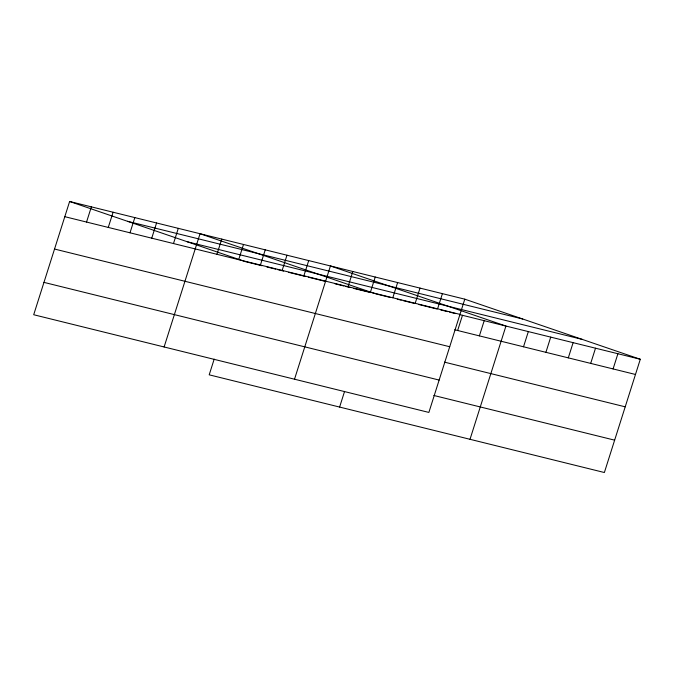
<?xml version="1.0" encoding="UTF-8"?>
<svg xmlns="http://www.w3.org/2000/svg" width="674" height="674" viewBox="0 0 674 674"><rect width="100%" height="100%" fill="white"/><g stroke="black" fill="none" stroke-linecap="round" stroke-linejoin="round"><path stroke-width="1.01" d="M464.799 299.172L69.624 201.484L33.7 314.733L428.875 412.429L464.799 299.172L640.3 359.267L604.376 472.516L209.201 374.828L214.18 359.132M86.542 222.058L91.361 206.859M108.27 227.433L113.097 212.226M130.006 232.8L134.825 217.601M151.743 238.175L156.562 222.976M173.479 243.55L178.298 228.351M164.111 346.975L200.035 233.718L374.567 293.476M216.944 254.292L221.771 239.093M238.68 259.667L243.499 244.468M260.417 265.042L265.236 249.843M282.145 270.417L286.972 255.21M303.881 275.792L308.709 260.585M294.513 379.209L330.437 265.96L505.938 326.048L470.014 439.305M348.011 286.694L352.831 271.496M370.405 292.23L375.224 277.031M339.612 407.062L344.583 391.375M392.799 297.773L397.618 282.566M415.192 303.308L420.012 288.101M437.586 308.844L442.405 293.637M457.646 330.504L462.474 315.306M479.382 335.879L484.21 320.672M523.513 346.79L528.332 331.583M545.906 352.325L550.725 337.118M568.3 357.86L573.119 342.653M590.694 363.396L595.513 348.197M613.087 368.931L617.906 353.732M127.538 221.308L522.712 319.004M187.212 241.739L582.387 339.435M64.805 216.683L459.98 314.379M261.925 265.724L245.125 261.571L69.624 201.484M266.862 266.946L275.75 269.145M277.73 269.634L283.653 271.1M288.598 272.321L305.389 276.466M308.355 277.199L325.146 281.353M335.029 283.796L343.917 285.995M345.897 286.484L349.848 287.461M353.799 288.438L370.59 292.592M375.536 293.813L390.356 297.47M397.272 299.18L401.224 300.157M403.195 300.646L415.049 303.578M419.001 304.555L436.786 308.953M440.737 309.93L447.654 311.641M449.625 312.129L455.557 313.595M459.508 314.573L640.3 359.267M454.689 329.771L635.481 374.466M54.543 249.043L449.71 346.731M444.419 362.132L625.211 406.826M43.962 282.381L439.136 380.069M433.845 395.469L614.637 440.164"/></g></svg>
